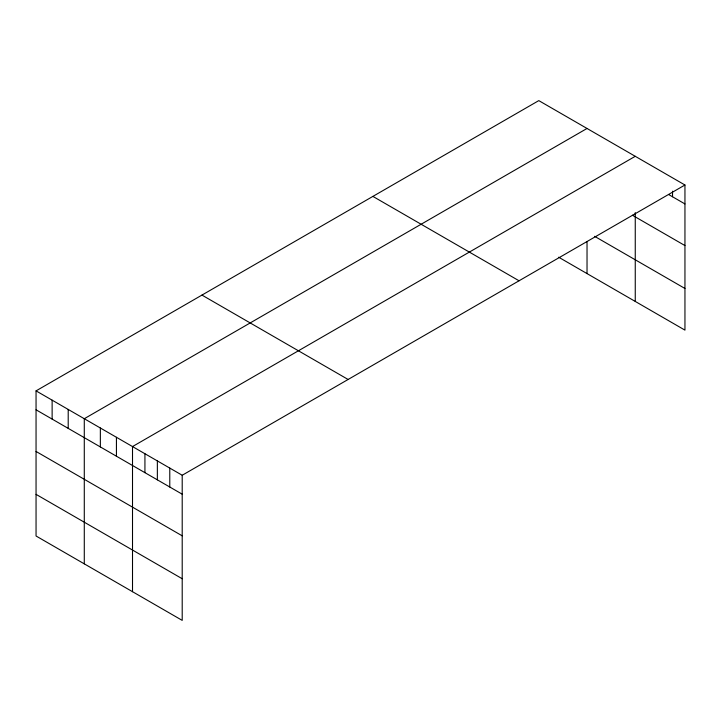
<?xml version="1.0" encoding="UTF-8"?>
<svg xmlns="http://www.w3.org/2000/svg" width="721" height="721" viewBox="0 0 721 721"><rect width="100%" height="100%" fill="white"/><g stroke="black" fill="none" stroke-linecap="round" stroke-linejoin="round"><path stroke-width="1.08" d="M36.05 390.872L182.206 475.256L182.206 620.384L36.05 536L36.05 390.872L538.794 100.616L684.95 185L684.95 330.128L558.658 257.208M587.029 128.464L84.285 418.721L84.285 563.849M635.255 156.304L132.511 446.569L132.511 591.698M182.206 475.256L684.95 185M668.7 194.553L684.95 203.935M632.425 215.246L684.95 245.573M594.591 236.317L684.95 288.481M372.892 196.4L519.048 280.784M201.952 295.087L348.108 379.471M36.05 409.807L182.206 494.191M36.05 451.454L182.206 535.829M36.05 494.354L182.206 578.738M672.531 191.191L672.531 196.761M635.255 212.614L635.255 301.432M587.029 241.553L587.029 273.592M169.777 468.082L169.777 487.017M157.358 460.908L157.358 479.844M144.93 453.734L144.93 472.67M116.432 437.286L116.432 456.213M100.354 428.004L100.354 446.939M68.207 409.438L68.207 428.373M52.128 400.155L52.128 419.09"/></g></svg>
